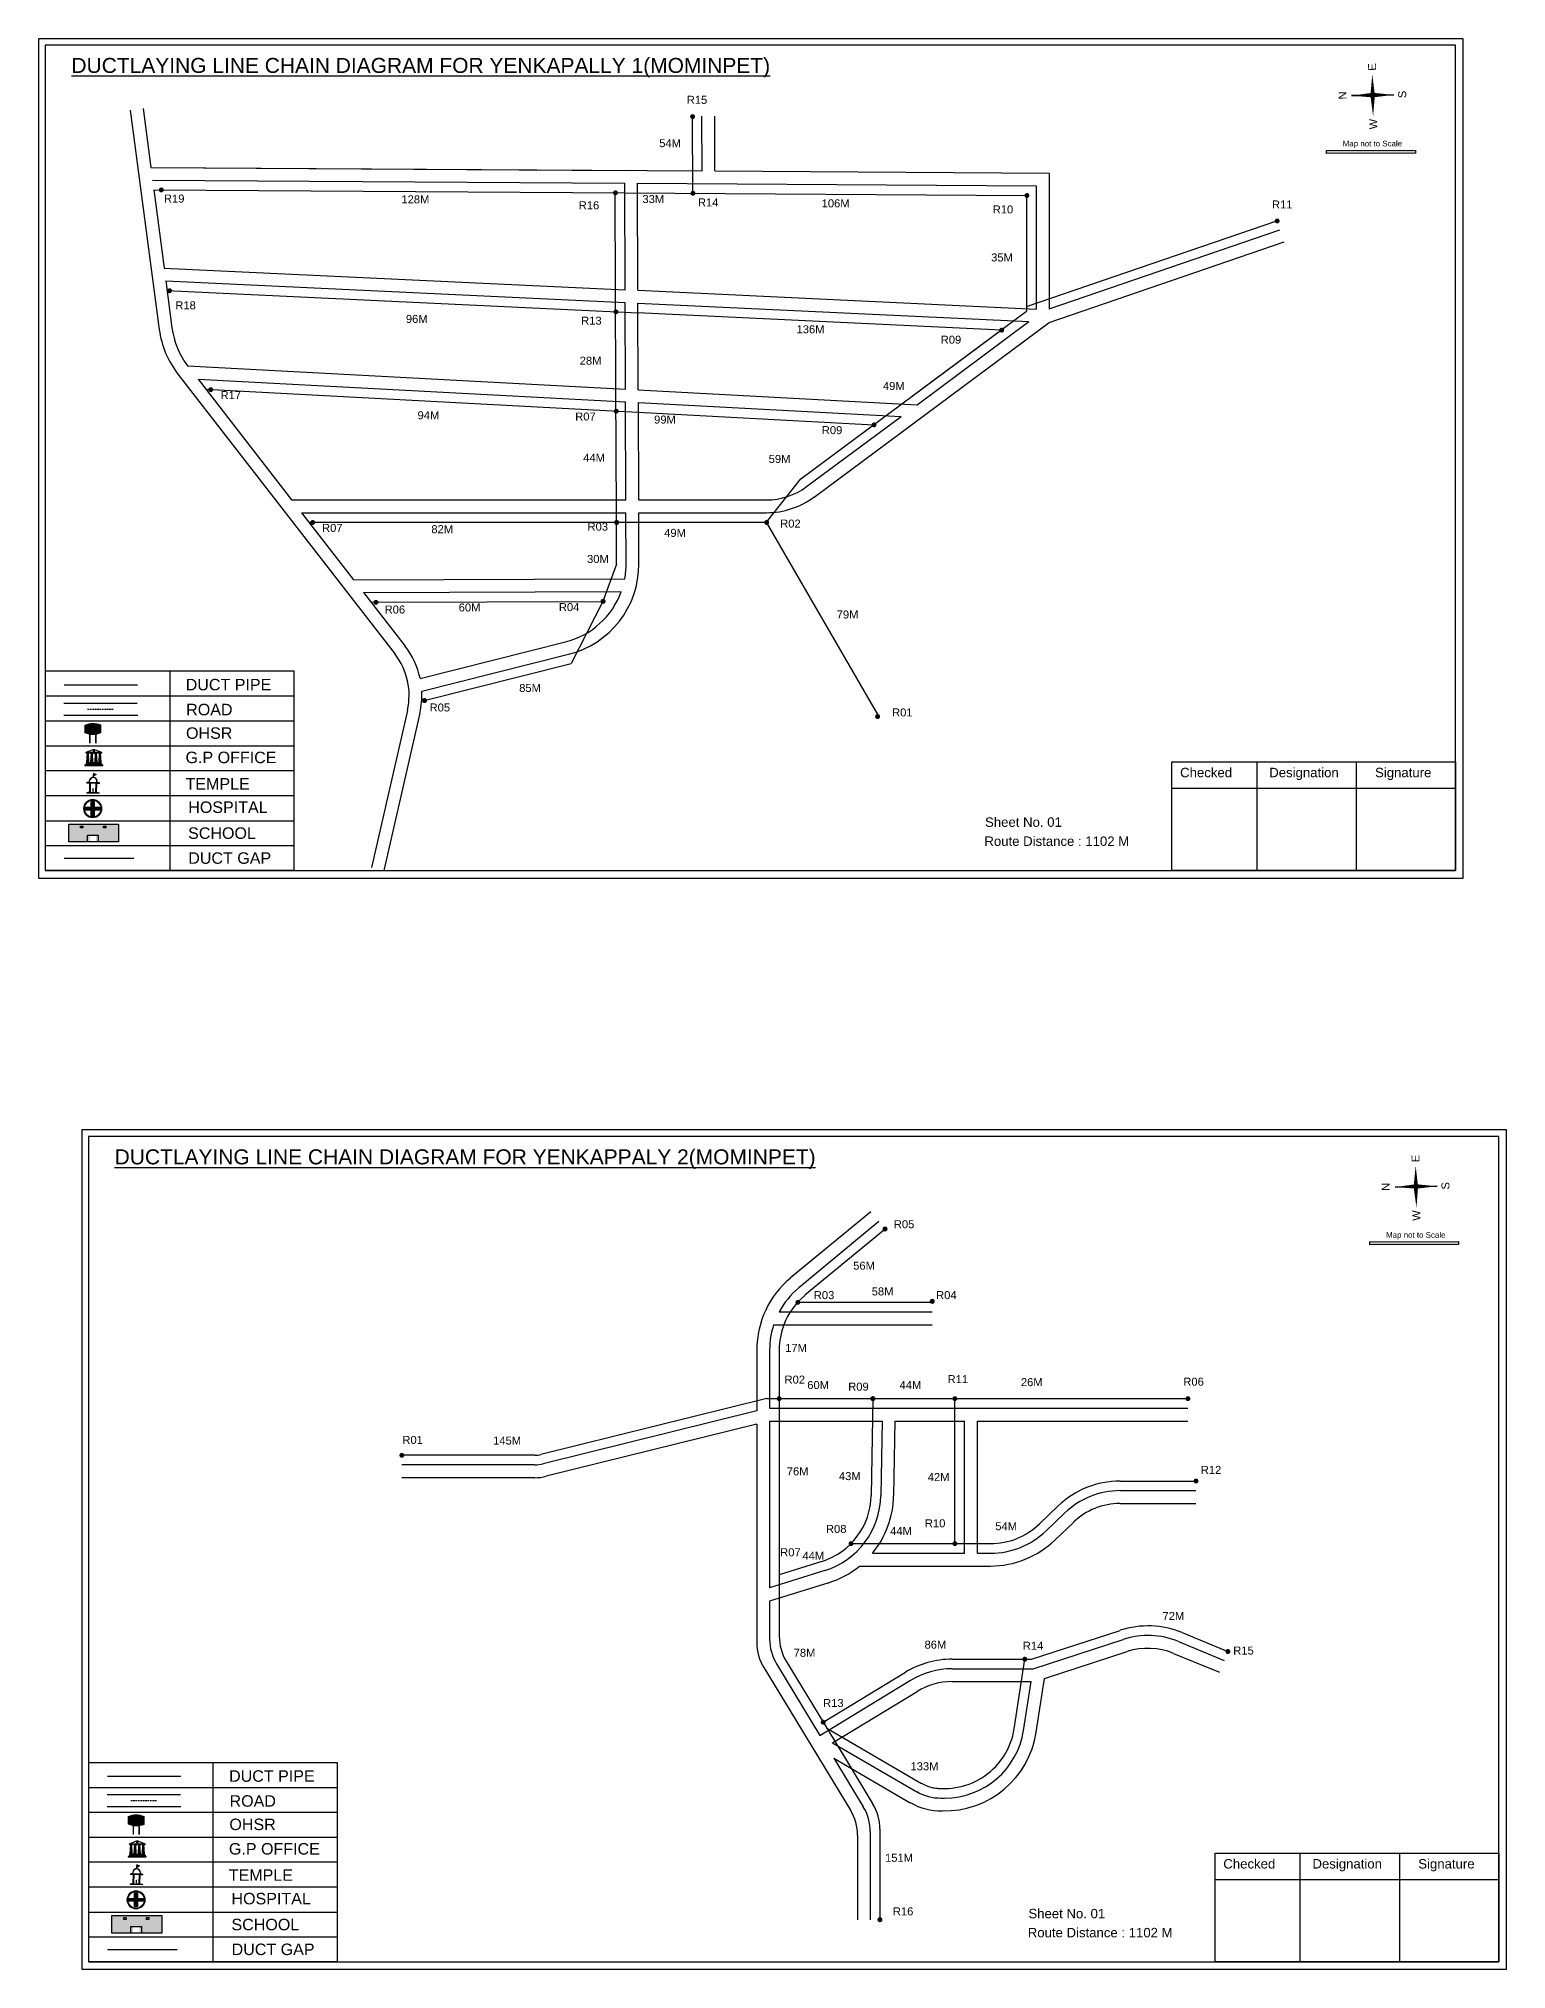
# Model space of a CAD drawing. Header units: inches. Extents: x 1316 to 4752, y 533 to 3817.
# Drawn here: x 1405 to 2322, y 2610 to 3817 of the extents above; entities that cross this region are included whole.
import ezdxf

# ---------------------------------------------------------------- set-up
doc = ezdxf.new("R2010")
doc.units = ezdxf.units.IN
doc.header["$MEASUREMENT"] = 0
doc.linetypes.add('DASHEDX2', pattern=[1.5, 1, -0.5])
for name, color, linetype in [('LANDMARK', 7, 'Continuous'), ('OHT', 7, 'Continuous'), ('pipe', 5, 'Continuous')]:
    doc.layers.add(name, color=color, linetype=linetype)
doc.styles.get("Standard").update_dxf_attribs({"font": 'arial.ttf'})

# ---------------------------------------------------------------- blocks, each defined once
blk = doc.blocks.new('OHT')
at = {"linetype": 'Continuous', "lineweight": 0, "true_color": 0x0ffffc}
blk.add_hatch(color=4, dxfattribs=at).paths.add_polyline_path([(0.012, 1), (0, 1, 0.101323), (-0.4, 0.916), (-0.4, 0.525, 0.194075), (0.399, 0.521), (0.399, 0.921, 0.097877)])
at = {"color": 4, "linetype": 'Continuous', "lineweight": 0, "true_color": 0x0ffffc, "flags": 128}
for points in [[(-0.4, 0.525), (-0.4, 0.916)], [(0.399, 0.521), (0.399, 0.921)]]:
    blk.add_lwpolyline(points, dxfattribs=at)
at = {"color": 4, "linetype": 'Continuous', "lineweight": 0, "true_color": 0x0ffffc, "const_width": 0.075, "flags": 128}
for points in [[(-0.15, 0), (-0.15, 0.475)], [(0.15, 0), (0.15, 0.473)]]:
    blk.add_lwpolyline(points, dxfattribs=at)
at = {"color": 4, "linetype": 'Continuous', "lineweight": 0, "true_color": 0x0ffffc}
for centre, radius, start, end in [((0.006, -0.019), 1.019, 67.31091, 113.47108), ((0.004, 1.513), 1.068, 247.76824, 291.70073)]:
    blk.add_arc(centre, radius, start, end, dxfattribs=at)
blk = doc.blocks.new('Government_Office')
at = {"linetype": 'Continuous', "lineweight": 0, "true_color": 0xff0000}
for points in [[(-0.5, 0.05), (0.5, 0.05), (0.5, 0), (-0.5, 0)], [(-0.45, 0.08), (-0.45, 0.12), (0.45, 0.12), (0.45, 0.08)], [(-0.4, 0.14), (-0.4, 0.18), (0.4, 0.18), (0.4, 0.14)]]:
    blk.add_hatch(color=1, dxfattribs=at).paths.add_polyline_path(points)
h = blk.add_hatch(color=1, dxfattribs=at)
h.paths.add_polyline_path([(0.44, 0.72), (0.45, 0.75), (0, 0.93), (-0.45, 0.75), (-0.44, 0.72)])
h.paths.add_polyline_path([(0.36, 0.75), (-0.36, 0.75), (0, 0.9)], flags=16)
h.paths.add_polyline_path([(0, 0.78, -1), (0, 0.87, -1)], flags=0)
h = blk.add_hatch(color=1, dxfattribs=at)
edge = h.paths.add_edge_path()
edge.add_line((-0.27, 0.2), (-0.3, 0.68))
edge.add_line((-0.3, 0.68), (-0.29, 0.68))
edge.add_arc((-0.28, 0.69), 0.0176, 225.304, 441.5659)
edge.add_line((-0.28, 0.7), (-0.39, 0.7))
edge.add_arc((-0.39, 0.69), 0.0176, 98.4341, 314.696)
edge.add_line((-0.38, 0.68), (-0.37, 0.68))
edge.add_line((-0.37, 0.68), (-0.4, 0.2))
edge.add_line((-0.4, 0.2), (-0.27, 0.2))
h = blk.add_hatch(color=1, dxfattribs=at)
edge = h.paths.add_edge_path()
edge.add_line((-0.05, 0.2), (-0.07, 0.68))
edge.add_line((-0.07, 0.68), (-0.07, 0.68))
edge.add_arc((-0.05, 0.69), 0.0176, 225.304, 441.5659)
edge.add_line((-0.05, 0.7), (-0.17, 0.7))
edge.add_arc((-0.17, 0.69), 0.0176, 98.4341, 314.696)
edge.add_line((-0.16, 0.68), (-0.15, 0.68))
edge.add_line((-0.15, 0.68), (-0.18, 0.2))
edge.add_line((-0.18, 0.2), (-0.05, 0.2))
h = blk.add_hatch(color=1, dxfattribs=at)
edge = h.paths.add_edge_path()
edge.add_arc((0, 0.83), 0.0467, 90, 270)
edge.add_arc((0, 0.83), 0.0467, 270, 450)
h = blk.add_hatch(color=1, dxfattribs=at)
edge = h.paths.add_edge_path()
edge.add_line((0.18, 0.2), (0.15, 0.68))
edge.add_line((0.15, 0.68), (0.16, 0.68))
edge.add_arc((0.17, 0.69), 0.0176, 225.304, 441.5659)
edge.add_line((0.17, 0.7), (0.05, 0.7))
edge.add_arc((0.05, 0.69), 0.0176, 98.4341, 314.696)
edge.add_line((0.07, 0.68), (0.07, 0.68))
edge.add_line((0.07, 0.68), (0.05, 0.2))
edge.add_line((0.05, 0.2), (0.18, 0.2))
h = blk.add_hatch(color=1, dxfattribs=at)
edge = h.paths.add_edge_path()
edge.add_line((0.4, 0.2), (0.37, 0.68))
edge.add_line((0.37, 0.68), (0.38, 0.68))
edge.add_arc((0.39, 0.69), 0.0176, 225.304, 441.5659)
edge.add_line((0.4, 0.7), (0.28, 0.7))
edge.add_arc((0.28, 0.69), 0.0176, 98.4341, 314.696)
edge.add_line((0.29, 0.68), (0.3, 0.68))
edge.add_line((0.3, 0.68), (0.27, 0.2))
edge.add_line((0.27, 0.2), (0.4, 0.2))
at = {"color": 1, "linetype": 'Continuous', "lineweight": 0, "true_color": 0xff0000, "flags": 128}
for points in [[(-0.5, 0.05), (0.5, 0.05), (0.5, 0), (-0.5, 0)], [(-0.45, 0.75), (-0.44, 0.72), (0.44, 0.72), (0.45, 0.75), (0, 0.93)], [(-0.45, 0.08), (-0.45, 0.12), (0.45, 0.12), (0.45, 0.08)], [(-0.4, 0.14), (-0.4, 0.18), (0.4, 0.18), (0.4, 0.14)], [(-0.36, 0.75), (0.36, 0.75), (0, 0.9)]]:
    blk.add_lwpolyline(points, close=True, dxfattribs=at)
for points in [[(-0.27, 0.2), (-0.3, 0.68), (-0.29, 0.68, 1.379694), (-0.28, 0.7), (-0.39, 0.7, 1.379694), (-0.38, 0.68), (-0.37, 0.68), (-0.4, 0.2)], [(-0.05, 0.2), (-0.07, 0.68), (-0.07, 0.68, 1.379694), (-0.05, 0.7), (-0.17, 0.7, 1.379694), (-0.16, 0.68), (-0.15, 0.68), (-0.18, 0.2)], [(0, 0.87, 1), (0, 0.78, 1)], [(0.18, 0.2), (0.15, 0.68), (0.16, 0.68, 1.379694), (0.17, 0.7), (0.05, 0.7, 1.379694), (0.07, 0.68), (0.07, 0.68), (0.05, 0.2)], [(0.4, 0.2), (0.37, 0.68), (0.38, 0.68, 1.379694), (0.4, 0.7), (0.28, 0.7, 1.379694), (0.29, 0.68), (0.3, 0.68), (0.27, 0.2)]]:
    blk.add_lwpolyline(points, format="xyb", close=True, dxfattribs=at)
blk = doc.blocks.new('Temple')
at = {"linetype": 'Continuous', "lineweight": 0, "true_color": 0xe66000}
blk.add_hatch(color=32, dxfattribs=at).paths.add_polyline_path([(-0.006, 1), (0.147, 0.931), (0, 0.85)])
at = {"linetype": 'Continuous', "lineweight": 0, "true_color": 0xff0000}
h = blk.add_hatch(color=1, dxfattribs=at)
edge = h.paths.add_edge_path()
edge.add_line((0.175, 0.49), (0.225, 0.49))
edge.add_line((0.225, 0.49), (0.225, 0.497))
edge.add_line((0.225, 0.497), (0.307, 0.497))
edge.add_line((0.307, 0.497), (0.307, 0.533))
edge.add_line((0.307, 0.533), (0.257, 0.533))
edge.add_line((0.257, 0.533), (0.257, 0.54))
edge.add_line((0.257, 0.54), (0.2, 0.54))
edge.add_spline(control_points=[(0.2, 0.54), (0.2, 0.589), (0.19, 0.638), (0.142, 0.743), (0.092, 0.79), (0.027, 0.805), (0.02, 0.806), (0.012, 0.806)], knot_values=[4.712389, 4.712389, 4.712389, 4.712389, 5.278166, 5.278166, 6.117402, 6.117402, 6.223801, 6.223801, 6.223801, 6.223801], degree=3, periodic=0)
edge.add_line((0.012, 0.806), (0.012, 0.79))
edge.add_line((0.012, 0.79), (-0.012, 0.79))
edge.add_line((-0.012, 0.79), (-0.012, 0.806))
edge.add_spline(control_points=[(-0.012, 0.806), (-0.055, 0.802), (-0.096, 0.781), (-0.171, 0.699), (-0.197, 0.628), (-0.2, 0.55), (-0.2, 0.545), (-0.2, 0.54)], knot_values=[6.343965, 6.343965, 6.343965, 6.343965, 6.956638, 6.956638, 7.795874, 7.795874, 7.853982, 7.853982, 7.853982, 7.853982], degree=3, periodic=0)
edge.add_line((-0.2, 0.54), (-0.257, 0.54))
edge.add_line((-0.257, 0.54), (-0.257, 0.533))
edge.add_line((-0.257, 0.533), (-0.307, 0.533))
edge.add_line((-0.307, 0.533), (-0.307, 0.497))
edge.add_line((-0.307, 0.497), (-0.225, 0.497))
edge.add_line((-0.225, 0.497), (-0.225, 0.49))
edge.add_line((-0.225, 0.49), (-0.175, 0.49))
edge.add_line((-0.175, 0.49), (-0.175, 0.07))
edge.add_arc((-0.205, 0.07), 0.03, -90, 0, ccw=False)
edge.add_line((-0.205, 0.04), (-0.257, 0.04))
edge.add_line((-0.257, 0.04), (-0.257, 0.033))
edge.add_line((-0.257, 0.033), (-0.307, 0.033))
edge.add_line((-0.307, 0.033), (-0.307, 0))
edge.add_line((-0.307, 0), (0.307, 0))
edge.add_line((0.307, 0), (0.307, 0.033))
edge.add_line((0.307, 0.033), (0.257, 0.033))
edge.add_line((0.257, 0.033), (0.257, 0.04))
edge.add_line((0.257, 0.04), (0.205, 0.04))
edge.add_arc((0.205, 0.07), 0.03, 180, 270, ccw=False)
edge.add_line((0.175, 0.07), (0.175, 0.49))
h.paths.add_polyline_path([(0.125, 0.07, -0.414214), (0.095, 0.04), (0.05, 0.04), (0.05, 0.033), (-0.05, 0.033), (-0.05, 0.04), (-0.095, 0.04, -0.414214), (-0.125, 0.07), (-0.125, 0.497), (0.125, 0.497)], flags=16)
edge = h.paths.add_edge_path(flags=16)
edge.add_ellipse((0, 0.54), major_axis=(0, 0.242), ratio=0.722808, start_angle=270, end_angle=450, ccw=False)
edge.add_line((0.175, 0.54), (-0.175, 0.54))
h.paths.add_polyline_path([(0.012, 0.23), (0.012, 0.07), (-0.012, 0.07), (-0.012, 0.23)], flags=0)
h = blk.add_hatch(color=1, dxfattribs=at)
edge = h.paths.add_edge_path()
edge.add_line((0.012, 0.857), (0, 0.85))
edge.add_line((0, 0.85), (-0.003, 0.925))
edge.add_line((-0.003, 0.925), (-0.012, 0.925))
edge.add_line((-0.012, 0.925), (-0.012, 0.806))
edge.add_spline(control_points=[(-0.012, 0.806), (-0.004, 0.807), (0.004, 0.807), (0.012, 0.806)], knot_values=[6.223801, 6.223801, 6.223801, 6.223801, 6.343965, 6.343965, 6.343965, 6.343965], degree=3, periodic=0)
edge.add_line((0.012, 0.806), (0.012, 0.857))
h = blk.add_hatch(color=1, dxfattribs=at)
edge = h.paths.add_edge_path()
edge.add_line((0.012, 0.79), (0.012, 0.806))
edge.add_spline(control_points=[(0.012, 0.806), (0.004, 0.807), (-0.004, 0.807), (-0.012, 0.806)], knot_values=[6.223801, 6.223801, 6.223801, 6.223801, 6.343965, 6.343965, 6.343965, 6.343965], degree=3, periodic=0)
edge.add_line((-0.012, 0.806), (-0.012, 0.79))
edge.add_line((-0.012, 0.79), (0.012, 0.79))
at = {"color": 32, "linetype": 'Continuous', "lineweight": 0, "true_color": 0xe66000, "flags": 128}
blk.add_lwpolyline([(-0.006, 1), (0.147, 0.931), (0, 0.85), (-0.006, 1)], dxfattribs=at)
at = {"color": 1, "linetype": 'Continuous', "lineweight": 0, "true_color": 0xff0000, "flags": 128}
blk.add_lwpolyline([(0.2, 0.54), (0.257, 0.54), (0.257, 0.533), (0.307, 0.533), (0.307, 0.497), (0.225, 0.497), (0.225, 0.49), (0.175, 0.49), (0.175, 0.07, 0.414214), (0.205, 0.04), (0.257, 0.04), (0.257, 0.033), (0.307, 0.033), (0.307, 0), (-0.307, 0), (-0.307, 0.033), (-0.257, 0.033), (-0.257, 0.04), (-0.205, 0.04, 0.414214), (-0.175, 0.07), (-0.175, 0.49), (-0.225, 0.49), (-0.225, 0.497), (-0.307, 0.497), (-0.307, 0.533), (-0.257, 0.533), (-0.257, 0.54), (-0.2, 0.54)], format="xyb", dxfattribs=at)
blk.add_lwpolyline([(-0.175, 0.54), (0.175, 0.54)], dxfattribs=at)
blk.add_lwpolyline([(0.125, 0.497), (0.125, 0.07, -0.414214), (0.095, 0.04), (0.05, 0.04), (0.05, 0.033), (-0.05, 0.033), (-0.05, 0.04), (-0.095, 0.04, -0.414214), (-0.125, 0.07), (-0.125, 0.497)], format="xyb", close=True, dxfattribs=at)
for points in [[(0.012, 0.925), (-0.012, 0.925), (-0.012, 0.79), (0.012, 0.79)], [(0.012, 0.23), (-0.012, 0.23), (-0.012, 0.07), (0.012, 0.07)]]:
    blk.add_lwpolyline(points, close=True, dxfattribs=at)
at = {"color": 1, "linetype": 'Continuous', "lineweight": 0, "true_color": 0xff0000}
blk.add_ellipse((0, 0.54), major_axis=(0, 0.242), ratio=0.722808, start_param=4.712389, end_param=7.853982, dxfattribs=at)
blk.add_open_spline([(0.2, 0.54), (0.2, 0.589), (0.19, 0.638), (0.142, 0.743), (0.092, 0.79), (-0.023, 0.816), (-0.085, 0.794), (-0.171, 0.699), (-0.197, 0.628), (-0.2, 0.55), (-0.2, 0.545), (-0.2, 0.54)], degree=3, knots=[4.712389, 4.712389, 4.712389, 4.712389, 5.278166, 5.278166, 6.117402, 6.117402, 6.956638, 6.956638, 7.795874, 7.795874, 7.853982, 7.853982, 7.853982, 7.853982], dxfattribs=at)
blk = doc.blocks.new('*U5')
at = {"color": 0, "linetype": 'DASHEDX2', "transparency": 16777216}
blk.add_line((-8.2, 0), (8, 0), dxfattribs=at)
blk = doc.blocks.new('Hospital')
at = {"linetype": 'Continuous', "lineweight": 0, "true_color": 0x000000}
h = blk.add_hatch(color=18, dxfattribs=at)
h.paths.add_polyline_path([(-0.5, 0, 1), (0.5, 0, 1)])
h.paths.add_polyline_path([(0.45, 0, -1), (-0.45, 0, -1)], flags=16)
at = {"linetype": 'Continuous', "true_color": 0xff0000}
blk.add_hatch(color=1, dxfattribs=at).paths.add_polyline_path([(-0.39, 0.08), (-0.08, 0.08), (-0.08, 0.39), (0.08, 0.39), (0.08, 0.08), (0.39, 0.08), (0.39, -0.08), (0.08, -0.08), (0.08, -0.39), (-0.08, -0.39), (-0.08, -0.08), (-0.39, -0.08)])
at = {"color": 1, "linetype": 'Continuous', "true_color": 0xff0000, "flags": 128}
blk.add_lwpolyline([(-0.39, 0.08), (-0.08, 0.08), (-0.08, 0.39), (0.08, 0.39), (0.08, 0.08), (0.39, 0.08), (0.39, -0.08), (0.08, -0.08), (0.08, -0.39), (-0.08, -0.39), (-0.08, -0.08), (-0.39, -0.08)], close=True, dxfattribs=at)
at = {"color": 18, "linetype": 'Continuous', "lineweight": 0, "true_color": 0x000000}
for radius in [0.5, 0.446]:
    blk.add_circle((0, 0), radius, dxfattribs=at)
blk = doc.blocks.new('*U6')
at = {"color": 0, "linetype": 'DASHEDX2', "transparency": 16777216}
blk.add_line((-8.2, 0), (8, 0), dxfattribs=at)

msp = doc.modelspace()

# ---------------------------------------------------------------- hatches: boundary and pattern name
at = {"ltscale": 0.5}
h = msp.add_hatch(color=5, dxfattribs=at)
h.dxf.hatch_style = 1
h.paths.add_polyline_path([(1814.8, 3768.2, 1), (1811.7, 3768.2, 1)])
at = {"true_color": 0x0093dd}
h = msp.add_hatch(color=142, dxfattribs=at)
h.dxf.hatch_style = 1
h.paths.add_polyline_path([(2209.4, 3747.1), (2209.4, 3745.2), (2264.9, 3745.3), (2264.9, 3747.2)])
at = {"ltscale": 0.5}
h = msp.add_hatch(color=5, dxfattribs=at)
h.dxf.hatch_style = 1
h.paths.add_polyline_path([(1482.8, 3722.4, 1), (1479.7, 3722.4, 1)])
h = msp.add_hatch(color=5, dxfattribs=at)
h.dxf.hatch_style = 1
h.paths.add_polyline_path([(1766.6, 3720.6, 1), (1763.5, 3720.6, 1)])
h = msp.add_hatch(color=5, dxfattribs=at)
h.dxf.hatch_style = 1
h.paths.add_polyline_path([(1815, 3720.3, 1), (1811.9, 3720.3, 1)])
h = msp.add_hatch(color=5, dxfattribs=at)
h.dxf.hatch_style = 1
h.paths.add_polyline_path([(2023.7, 3718.9, 1), (2020.6, 3718.9, 1)])
h = msp.add_hatch(color=5, dxfattribs=at)
h.dxf.hatch_style = 1
h.paths.add_polyline_path([(2180.1, 3703, 1), (2177, 3703, 1)])
h = msp.add_hatch(color=5, dxfattribs=at)
h.dxf.hatch_style = 1
h.paths.add_polyline_path([(1488, 3659.4, 1), (1484.9, 3659.4, 1)])
h = msp.add_hatch(color=5, dxfattribs=at)
h.dxf.hatch_style = 1
h.paths.add_polyline_path([(1766.9, 3646.2, 1), (1763.8, 3646.2, 1)])
h = msp.add_hatch(color=5, dxfattribs=at)
h.dxf.hatch_style = 1
h.paths.add_polyline_path([(2008, 3634.8, 1), (2004.9, 3634.8, 1)])
h = msp.add_hatch(color=5, dxfattribs=at)
h.dxf.hatch_style = 1
h.paths.add_polyline_path([(1513.7, 3597.6, 1), (1510.6, 3597.6, 1)])
h = msp.add_hatch(color=5, dxfattribs=at)
h.dxf.hatch_style = 1
h.paths.add_polyline_path([(1767.1, 3584.1, 1), (1764, 3584.1, 1)])
h = msp.add_hatch(color=5, dxfattribs=at)
h.dxf.hatch_style = 1
h.paths.add_polyline_path([(1928.2, 3575.6, 1), (1925.1, 3575.6, 1)])
h = msp.add_hatch(color=5, dxfattribs=at)
h.dxf.hatch_style = 1
h.paths.add_polyline_path([(1577.4, 3514.6, 1), (1574.3, 3514.6, 1)])
h = msp.add_hatch(color=5, dxfattribs=at)
h.dxf.hatch_style = 1
h.paths.add_polyline_path([(1767.4, 3514.6, 1), (1764.2, 3514.6, 1)])
h = msp.add_hatch(color=5, dxfattribs=at)
h.dxf.hatch_style = 1
h.paths.add_polyline_path([(1861.1, 3514.6, 1), (1858, 3514.6, 1)])
h = msp.add_hatch(color=5, dxfattribs=at)
h.dxf.hatch_style = 1
h.paths.add_polyline_path([(1616.9, 3464.7, 1), (1613.8, 3464.7, 1)])
h = msp.add_hatch(color=5, dxfattribs=at)
h.dxf.hatch_style = 1
h.paths.add_polyline_path([(1758.9, 3465.3, 1), (1755.7, 3465.3, 1)])
h = msp.add_hatch(color=5, dxfattribs=at)
h.dxf.hatch_style = 1
h.paths.add_polyline_path([(1647.3, 3403.3, 1), (1644.1, 3403.3, 1)])
h = msp.add_hatch(color=5, dxfattribs=at)
h.dxf.hatch_style = 1
h.paths.add_polyline_path([(1930.4, 3393.3, 1), (1927.3, 3393.3, 1)])
at = {"true_color": 0xc8c92d}
h = msp.add_hatch(color=52, dxfattribs=at)
h.dxf.hatch_style = 1
h.paths.add_polyline_path([(1429.5, 3326.1), (1423.4, 3326.1), (1423.4, 3315), (1429.5, 3315)])
h.paths.add_polyline_path([(1454.4, 3326.1), (1448.2, 3326.1), (1448.2, 3315), (1454.4, 3315)])
at = {"true_color": 0x293189}
h = msp.add_hatch(color=177, dxfattribs=at)
h.dxf.hatch_style = 1
h.paths.add_polyline_path([(1448.2, 3326.1), (1429.5, 3326.1), (1429.5, 3315), (1436.6, 3315), (1436.6, 3318.7), (1440.4, 3318.7), (1440.4, 3315), (1448.2, 3315)])
h.paths.add_polyline_path([(1432.2, 3323.7), (1430.8, 3323.7), (1430.8, 3324.9), (1432.2, 3324.9)], flags=16)
h.paths.add_polyline_path([(1445.1, 3323.7), (1445.1, 3324.9), (1446.5, 3324.9), (1446.5, 3323.7)], flags=16)
at = {"ltscale": 0.5}
h = msp.add_hatch(color=5, dxfattribs=at)
h.dxf.hatch_style = 1
h.paths.add_polyline_path([(1935.1, 3073.1, 1), (1931.9, 3073.1, 1)])
at = {"true_color": 0x0093dd}
h = msp.add_hatch(color=142, dxfattribs=at)
h.dxf.hatch_style = 1
h.paths.add_polyline_path([(2236.4, 3065.1), (2236.4, 3063.2), (2291.9, 3063.4), (2291.9, 3065.2)])
at = {"ltscale": 0.5}
h = msp.add_hatch(color=5, dxfattribs=at)
h.dxf.hatch_style = 1
h.paths.add_polyline_path([(1880.6, 3027.3, 1), (1877.5, 3027.3, 1)])
h = msp.add_hatch(color=5, dxfattribs=at)
h.dxf.hatch_style = 1
h.paths.add_polyline_path([(1964.6, 3027.9, 1), (1961.4, 3027.9, 1)])
h = msp.add_hatch(color=5, dxfattribs=at)
h.dxf.hatch_style = 1
h.paths.add_polyline_path([(1868.9, 2967.1, 1), (1865.8, 2967.1, 1)])
h = msp.add_hatch(color=5, dxfattribs=at)
h.dxf.hatch_style = 1
h.paths.add_polyline_path([(1927.5, 2967.1, 1), (1924.3, 2967.1, 1)])
h = msp.add_hatch(color=5, dxfattribs=at)
h.dxf.hatch_style = 1
h.paths.add_polyline_path([(1978.7, 2967.1, 1), (1975.6, 2967.1, 1)])
h = msp.add_hatch(color=5, dxfattribs=at)
h.dxf.hatch_style = 1
h.paths.add_polyline_path([(2124.3, 2967.1, 1), (2121.2, 2967.1, 1)])
h = msp.add_hatch(color=5, dxfattribs=at)
h.dxf.hatch_style = 1
h.paths.add_polyline_path([(1633.1, 2931.7, 1), (1630, 2931.7, 1)])
h = msp.add_hatch(color=5, dxfattribs=at)
h.dxf.hatch_style = 1
h.paths.add_polyline_path([(2129.4, 2915.6, 1), (2126.3, 2915.6, 1)])
h = msp.add_hatch(color=5, dxfattribs=at)
h.dxf.hatch_style = 1
h.paths.add_polyline_path([(1913.8, 2876.5, 1), (1910.7, 2876.5, 1)])
h = msp.add_hatch(color=5, dxfattribs=at)
h.dxf.hatch_style = 1
h.paths.add_polyline_path([(1978.7, 2876.5, 1), (1975.6, 2876.5, 1)])
h = msp.add_hatch(color=5, dxfattribs=at)
h.dxf.hatch_style = 1
h.paths.add_polyline_path([(2022.4, 2804.3, 1), (2019.3, 2804.3, 1)])
h = msp.add_hatch(color=5, dxfattribs=at)
h.dxf.hatch_style = 1
h.paths.add_polyline_path([(2149.3, 2809.1, 1), (2146.2, 2809.1, 1)])
h = msp.add_hatch(color=5, dxfattribs=at)
h.dxf.hatch_style = 1
h.paths.add_polyline_path([(1896.4, 2764.9, 1), (1893.3, 2764.9, 1)])
at = {"true_color": 0xc8c92d}
h = msp.add_hatch(color=52, dxfattribs=at)
h.dxf.hatch_style = 1
h.paths.add_polyline_path([(1456.6, 2644.1), (1450.4, 2644.1), (1450.4, 2633.1), (1456.6, 2633.1)])
h.paths.add_polyline_path([(1481.5, 2644.1), (1475.3, 2644.1), (1475.3, 2633.1), (1481.5, 2633.1)])
at = {"true_color": 0x293189}
h = msp.add_hatch(color=177, dxfattribs=at)
h.dxf.hatch_style = 1
h.paths.add_polyline_path([(1475.3, 2644.1), (1456.6, 2644.1), (1456.6, 2633.1), (1463.6, 2633.1), (1463.6, 2636.7), (1467.5, 2636.7), (1467.5, 2633.1), (1475.3, 2633.1)])
h.paths.add_polyline_path([(1459.3, 2641.7), (1457.9, 2641.7), (1457.9, 2642.9), (1459.3, 2642.9)], flags=16)
h.paths.add_polyline_path([(1472.1, 2641.7), (1472.1, 2642.9), (1473.5, 2642.9), (1473.5, 2641.7)], flags=16)
at = {"ltscale": 0.5}
h = msp.add_hatch(color=5, dxfattribs=at)
h.dxf.hatch_style = 1
h.paths.add_polyline_path([(1931.9, 2641.5, 1), (1928.7, 2641.5, 1)])

# ---------------------------------------------------------------- linework, layer by layer
for p, q in [((2251.4, 3781.8), (2225.1, 3781.3)), ((2225.1, 3781.3), (2251.4, 3781.8)), ((2251.4, 3781.8), (2225.1, 3781.3)), ((2238.3, 3781.5), (2251.4, 3781.8)), ((1461.9, 3772.2), (1480, 3635.2)), ((1469.9, 3773.2), (1474.7, 3736.5)), ((1819.2, 3734.3), (1819.1, 3768.4)), ((1827.2, 3734.3), (1827.1, 3768.4)), ((1474.7, 3736.5), (1770.8, 3734.6)), ((1474.7, 3736.5), (1819.2, 3734.3)), ((1475.8, 3728.5), (1475.8, 3728.5)), ((1475.8, 3728.5), (1770.9, 3726.6)), ((1827.2, 3734.3), (2036, 3732.9)), ((2036, 3732.9), (2036, 3648)), ((1476.5, 3722.5), (1483, 3673.6)), ((1771.1, 3660), (1770.9, 3726.6)), ((1779.1, 3659.7), (1778.9, 3726.6)), ((1778.9, 3726.6), (2028, 3724.9)), ((2028, 3724.9), (2028, 3647.9)), ((2036, 3648), (2180.3, 3697.4)), ((2036, 3639.5), (2182.9, 3689.9)), ((1483, 3673.6), (1771.1, 3660)), ((1484, 3665.6), (1487.9, 3636.3)), ((1484, 3665.6), (1771.1, 3652)), ((1779.1, 3659.7), (2028, 3647.9)), ((1771.3, 3597.9), (1771.1, 3652)), ((1779.3, 3597.5), (1779.1, 3651.6)), ((1779.1, 3651.6), (2023.4, 3640.1)), ((1889.2, 3530.5), (2036, 3639.5)), ((1953.5, 3588.2), (2023.4, 3640.1)), ((1497.7, 3612.5), (1771.3, 3597.9)), ((1491.6, 3607.3), (1627.3, 3432.3)), ((1504.2, 3604.1), (1562.7, 3528.7)), ((1504.2, 3604.1), (1771.4, 3589.9)), ((1779.3, 3597.5), (1953.5, 3588.2)), ((1771.6, 3528.7), (1771.4, 3589.9)), ((1779.6, 3528.7), (1779.4, 3589.5)), ((1779.4, 3589.5), (1943.5, 3580.8)), ((1884.5, 3537), (1943.5, 3580.8)), ((1562.7, 3528.7), (1771.6, 3528.7)), ((1779.6, 3528.7), (1859.4, 3528.7)), ((1568.9, 3520.7), (1601.4, 3478.8)), ((1568.9, 3520.7), (1771.6, 3520.7)), ((1771.7, 3488.7), (1771.6, 3520.7)), ((1779.7, 3488.7), (1779.6, 3520.7)), ((1779.6, 3520.7), (1859.4, 3520.7)), ((1601.4, 3478.8), (1770.9, 3479.4)), ((1607.6, 3470.8), (1768.7, 3471.4)), ((1607.6, 3470.8), (1633.7, 3437.2)), ((1643, 3417.2), (1733.9, 3440)), ((1644.1, 3409.2), (1735.8, 3432.2)), ((1408.7, 3421.6), (1408.7, 3298.4)), ((1486.5, 3421.6), (1486.5, 3297.1)), ((1564.2, 3406), (1408.7, 3406)), ((1564.2, 3390.5), (1408.7, 3390.5)), ((1420.4, 3401.7), (1466.2, 3401.7)), ((1420.4, 3394.2), (1466.5, 3394.2)), ((1635.1, 3397.2), (1612.6, 3298.9)), ((1642.9, 3395.4), (1620.4, 3297.2)), ((1564.2, 3374.9), (1408.7, 3374.9)), ((1564.2, 3359.4), (1408.7, 3359.4)), ((1564.2, 3343.8), (1408.7, 3343.8)), ((1408.7, 3328.2), (1564.2, 3328.2)), ((1408.7, 3312.7), (1564.2, 3312.7)), ((1408.7, 3298.4), (1408.7, 3297.1)), ((1408.7, 3298.1), (1408.7, 3297.2)), ((1564.2, 3297.1), (1408.7, 3297.1)), ((2278.5, 3099.8), (2252.2, 3099.3)), ((2252.2, 3099.3), (2278.5, 3099.8)), ((2278.5, 3099.8), (2252.2, 3099.3)), ((2265.4, 3099.6), (2278.5, 3099.8)), ((1924.6, 3083.9), (1874.5, 3042.5)), ((1929.7, 3077.7), (1879.6, 3036.3)), ((1867.3, 3021.3), (1963, 3021.3)), ((1863.9, 3013.3), (1963, 3013.3)), ((1853.4, 2997.7), (1853.4, 2959.4)), ((1861.4, 2997.7), (1861.4, 2961.1)), ((1853.4, 2959.4), (1719.9, 2926.4)), ((1861.4, 2961.1), (1958.6, 2961.1)), ((1958.6, 2961.1), (2067.6, 2961.1)), ((2067.6, 2961.1), (2122.7, 2961.1)), ((1853.4, 2951.1), (1721.8, 2918.6)), ((1853.4, 2951.1), (1853.4, 2814.6)), ((1861.4, 2953.1), (1931.7, 2953.1)), ((1861.4, 2953.1), (1861.4, 2848.8)), ((1931.7, 2953.1), (1930.9, 2906.5)), ((1939.7, 2953.1), (1938.9, 2906.4)), ((1939.7, 2953.1), (1983.2, 2953.1)), ((1983.2, 2870.5), (1983.2, 2953.1)), ((1991.2, 2953.1), (2067.6, 2953.1)), ((1991.2, 2870.5), (1991.2, 2953.1)), ((2067.6, 2953.1), (2122.7, 2953.1)), ((1714.6, 2925.7), (1631.6, 2925.7)), ((1714.6, 2917.7), (1631.6, 2917.7)), ((2080.4, 2909.6), (2127.8, 2909.6)), ((2034.1, 2884.5), (2045.6, 2895.6)), ((2080.4, 2901.6), (2127.8, 2901.6)), ((2039.7, 2878.7), (2051.2, 2889.8)), ((1895.9, 2859.7), (1861.4, 2848.8)), ((1917.6, 2862.5), (1999.4, 2862.5)), ((1925.7, 2870.5), (1983.2, 2870.5)), ((1991.2, 2870.5), (1999.4, 2870.5)), ((1898.3, 2852), (1861.4, 2840.5)), ((1861.4, 2840.5), (1861.4, 2816.9)), ((2026, 2798.3), (2082.4, 2816.6)), ((2116.8, 2815.3), (2145.5, 2803.5)), ((1857.7, 2799.1), (1911.9, 2709.9)), ((1865.7, 2801.3), (1892.8, 2756.7)), ((2033.2, 2792.3), (2084.9, 2809)), ((2113.8, 2807.9), (2142.5, 2796.1)), ((1892.8, 2756.7), (1949.4, 2791.1)), ((1975.4, 2798.3), (2026, 2798.3)), ((1975.4, 2790.3), (2024.8, 2790.3)), ((2020.1, 2759.8), (2024.8, 2790.3)), ((2028, 2758.6), (2033.2, 2792.3)), ((1900.7, 2752.1), (1953.6, 2784.2)), ((1900.7, 2752.1), (1953.3, 2721.5)), ((1435.8, 2739.6), (1435.8, 2616.4)), ((1513.5, 2739.6), (1513.5, 2615.2)), ((1901.5, 2742.4), (1919.9, 2712.1)), ((1901.5, 2742.4), (1949.3, 2714.6)), ((1591.3, 2724), (1435.8, 2724)), ((1447.4, 2719.7), (1493.3, 2719.7)), ((1968.4, 2717.5), (1970.7, 2717.5)), ((1591.3, 2708.5), (1435.8, 2708.5)), ((1447.4, 2712.2), (1493.5, 2712.2)), ((1591.3, 2692.9), (1435.8, 2692.9)), ((1916.3, 2694.3), (1916.3, 2641.5)), ((1924.3, 2696.5), (1924.3, 2641.5)), ((1591.3, 2677.4), (1435.8, 2677.4)), ((1591.3, 2661.8), (1435.8, 2661.8)), ((1435.8, 2646.3), (1591.3, 2646.3)), ((1435.8, 2630.7), (1591.3, 2630.7)), ((1435.8, 2616.4), (1435.8, 2615.2)), ((1435.8, 2616.1), (1435.8, 2615.2)), ((1591.3, 2615.2), (1435.8, 2615.2))]:
    msp.add_line(p, q)
at = {"color": 1}
for p, q in [((2225.1, 3781.3), (2238.3, 3781.5)), ((2252.2, 3099.3), (2265.3, 3099.6))]:
    msp.add_line(p, q, dxfattribs=at)
at = {"color": 242, "true_color": 0xcd2027}
for p, q in [((2165.8, 3365), (2165.8, 3297.1)), ((2228, 3365), (2228, 3297.1)), ((2112.8, 3348.5), (2290, 3348.5)), ((2192.8, 2683), (2192.8, 2615.1)), ((2255, 2683), (2255, 2615.1)), ((2139.9, 2666.6), (2317.1, 2666.6))]:
    msp.add_line(p, q, dxfattribs=at)
for points in [[(1404.6, 3816.9), (1404.6, 3292.4), (2294.7, 3292.4), (2294.7, 3816.9)], [(1408.7, 3812.9), (1408.7, 3297.2), (2290, 3297.2), (2290, 3812.9)], [(1454.5, 3326.1), (1454.5, 3315), (1423.4, 3315), (1423.4, 3326.1)], [(1432.2, 3324.9), (1432.2, 3323.7), (1430.8, 3323.7), (1430.8, 3324.9)], [(1445.1, 3323.7), (1445.1, 3324.9), (1446.5, 3324.9), (1446.5, 3323.7)], [(1431.6, 3135), (1431.6, 2610.5), (2321.8, 2610.5), (2321.8, 3135)], [(1435.8, 3130.9), (1435.8, 2615.2), (2317.1, 2615.2), (2317.1, 3130.9)], [(1481.5, 2644.1), (1481.5, 2633.1), (1450.4, 2633.1), (1450.4, 2644.1)], [(1459.3, 2642.9), (1459.3, 2641.7), (1457.9, 2641.7), (1457.9, 2642.9)], [(1472.1, 2641.7), (1472.1, 2642.9), (1473.5, 2642.9), (1473.5, 2641.7)]]:
    msp.add_lwpolyline(points, close=True)
at = {"color": 142, "true_color": 0x0093dd}
for points in [[(2264.9, 3745.3), (2209.4, 3745.2), (2209.4, 3747.1), (2264.9, 3747.2), (2264.9, 3745.3)], [(2291.9, 3063.4), (2236.4, 3063.2), (2236.4, 3065.1), (2291.9, 3065.2), (2291.9, 3063.4)]]:
    msp.add_lwpolyline(points, dxfattribs=at)
for points in [[(1564.2, 3297.1), (1564.2, 3421.6), (1408.7, 3421.6)], [(1435.2, 3315), (1435.2, 3319.1), (1441.8, 3319.1), (1441.8, 3315)], [(1591.3, 2615.2), (1591.3, 2739.6), (1435.8, 2739.6)], [(1462.3, 2633.1), (1462.3, 2637.2), (1468.8, 2637.2), (1468.8, 2633.1)]]:
    msp.add_lwpolyline(points)
at = {"color": 242, "true_color": 0xcd2027}
for points in [[(2290, 3297.1), (2112.8, 3297.1), (2112.8, 3365), (2290, 3365)], [(2317.1, 2615.1), (2139.9, 2615.1), (2139.9, 2683), (2317.1, 2683)]]:
    msp.add_lwpolyline(points, close=True, dxfattribs=at)
for centre, radius, start, end in [((1537.5, 3642.8), 58, 187.5075, 217.7903), ((1537.5, 3642.8), 50, 187.5075, 217.7903), ((1537.5, 3642.8), 50, 187.5075, 217.7903), ((1859.4, 3570.7), 42, 270, 306.5936), ((1859.4, 3570.7), 50, 270, 306.5936), ((1721.7, 3488.5), 58, 284.0622, 0.2074), ((1721.7, 3488.5), 50, 349.5396, 0.2074), ((1721.7, 3488.5), 50, 284.0622, 340.0187), ((1594.1, 3406.6), 42, 347.1368, 37.7903), ((1594.1, 3406.6), 50, 12.2935, 37.7903), ((1594.1, 3406.6), 50, 347.1368, 3.0589), ((1911.4, 2997.7), 58, 129.5441, 180), ((1911.4, 2997.7), 50, 129.5441, 151.8904), ((1911.4, 2997.7), 50, 161.8708, 180), ((1714.6, 2947.7), 22, 270, 283.8916), ((1714.6, 2947.7), 30, 270, 283.8916), ((2080.4, 2859.6), 50, 90, 133.9842), ((1880.9, 2907.4), 50, 287.4062, 359.0625), ((1880.9, 2907.4), 58, 320.4754, 359.0625), ((2080.4, 2859.6), 42, 90, 133.9842), ((1999.4, 2920.5), 50, 270, 313.9842), ((1999.4, 2920.5), 58, 270, 313.9842), ((1880.9, 2907.4), 58, 287.4062, 309.2547), ((1883.4, 2814.6), 30, 180, 211.2758), ((1891.4, 2816.9), 30, 180, 211.2758), ((2097.8, 2769.1), 50, 67.6514, 107.9709), ((2097.8, 2769.1), 42, 67.6514, 107.9709), ((1975.4, 2748.3), 50, 90, 121.2758), ((1975.4, 2748.3), 42, 90, 121.2758), ((1970.7, 2767.5), 58, 268.7559, 351.2455), ((1970.7, 2767.5), 50, 270, 351.2455), ((1968.4, 2747.5), 38, 239.8016, 271.537), ((1968.4, 2747.5), 30, 239.8016, 270), ((1886.3, 2694.3), 30, 0, 31.2758), ((1894.3, 2696.5), 30, 0, 31.2758)]:
    msp.add_arc(centre, radius, start, end)
for points in [[(2239.6, 3781.6), (2236.8, 3781.5), (2238, 3794.7)], [(2239.6, 3781.6), (2236.8, 3781.5), (2238, 3794.7)], [(2239.6, 3781.6), (2236.8, 3781.5), (2238.5, 3768.4)], [(2239.6, 3781.6), (2236.8, 3781.5), (2238.5, 3768.4)], [(2238.3, 3780.2), (2238.3, 3783.1), (2251.4, 3781.8)], [(2238.3, 3780.2), (2238.3, 3783.1), (2251.4, 3781.8)], [(2266.6, 3099.6), (2263.8, 3099.5), (2265.1, 3112.7)], [(2266.6, 3099.6), (2263.8, 3099.5), (2265.1, 3112.7)], [(2265.4, 3098.3), (2265.3, 3101.1), (2278.5, 3099.8)], [(2265.4, 3098.3), (2265.3, 3101.1), (2278.5, 3099.8)], [(2266.6, 3099.6), (2263.8, 3099.5), (2265.6, 3086.4)], [(2266.6, 3099.6), (2263.8, 3099.5), (2265.6, 3086.4)]]:
    msp.add_solid(points)
at = {"color": 1}
for points in [[(2238.3, 3780.2), (2238.3, 3783.1), (2225.1, 3781.3)], [(2238.3, 3780.2), (2238.3, 3783.1), (2225.1, 3781.3)], [(2265.4, 3098.3), (2265.3, 3101.1), (2252.2, 3099.3)], [(2265.4, 3098.3), (2265.3, 3101.1), (2252.2, 3099.3)]]:
    msp.add_solid(points, dxfattribs=at)
at = {"layer": 'OHT', "color": 5}
for p, q in [((1420.5, 3413.1), (1466.4, 3413.1)), ((1447.6, 2731.1), (1493.5, 2731.1))]:
    msp.add_line(p, q, dxfattribs=at)
at = {"layer": 'OHT', "color": 1}
for p, q in [((1420.5, 3304.9), (1464.1, 3304.9)), ((1447.6, 2622.9), (1491.2, 2622.9))]:
    msp.add_line(p, q, dxfattribs=at)
at = {"layer": 'pipe'}
for p, q in [((1813.3, 3720.3), (1813.1, 3768.3)), ((1476.5, 3722.5), (1770.9, 3720.6)), ((1765.1, 3660), (1764.9, 3720.7)), ((1770.9, 3720.6), (2022, 3719)), ((2022, 3719), (2022, 3646.6)), ((2022, 3649.5), (2178.4, 3703.1)), ((1484.8, 3659.5), (1779.2, 3645.6)), ((1765.3, 3597.9), (1765.1, 3660.3)), ((1778.9, 3645.7), (2006.3, 3634.9)), ((1949.9, 3593.1), (2022, 3646.6)), ((1880.9, 3541.8), (2006.3, 3634.9)), ((1509.1, 3597.9), (1771, 3583.9)), ((1765.6, 3520.7), (1765.3, 3598.3)), ((1771.4, 3583.9), (1926.5, 3575.7)), ((1859.4, 3514.7), (1880.9, 3541.8)), ((1573.6, 3514.7), (1771.6, 3514.7)), ((1765.7, 3488.6), (1765.6, 3520.7)), ((1771.6, 3514.7), (1859.4, 3514.7)), ((1929.7, 3393.5), (1859.4, 3514.7)), ((1765.7, 3488.5), (1757.1, 3465.3)), ((1612.2, 3464.8), (1757.1, 3465.3)), ((1757.1, 3465.3), (1737.3, 3426.4)), ((1645.5, 3403.4), (1737.3, 3426.4)), ((1933.5, 3073.1), (1883.4, 3031.7)), ((1878.8, 3027.3), (1963, 3027.3)), ((1867.4, 2997.7), (1867.4, 2953.1)), ((1859.7, 2967.1), (1718.4, 2932.2)), ((1859.7, 2967.1), (1958.6, 2967.1)), ((1925.9, 2967.1), (1924.9, 2906.6)), ((1958.6, 2967.1), (2067.6, 2967.1)), ((1977.2, 2876.5), (1977.2, 2967.1)), ((2067.6, 2967.1), (2122.7, 2967.1)), ((1867.4, 2953.1), (1867.4, 2818.6)), ((1714.6, 2931.7), (1631.6, 2931.7)), ((2080.4, 2915.6), (2127.8, 2915.6)), ((2030, 2888.8), (2041.5, 2899.9)), ((1912.2, 2876.5), (1999.4, 2876.5)), ((1894.1, 2865.4), (1867.4, 2857)), ((2025.1, 2804.3), (2080.5, 2822.3)), ((2119.1, 2820.9), (2147.8, 2809.1)), ((1871.7, 2803), (1912.4, 2736.1)), ((1975.4, 2804.3), (2025.1, 2804.3)), ((2014.1, 2760.8), (2020.9, 2804.3)), ((1894.9, 2764.9), (1946.3, 2796.2)), ((1897.2, 2761.1), (1956.3, 2726.7)), ((1906.7, 2745.5), (1925.9, 2713.8)), ((1930.3, 2698.2), (1930.3, 2641.5))]:
    msp.add_line(p, q, dxfattribs=at)
for centre, radius, start, end in [((1911.4, 2997.7), 44, 129.5441, 159.2929), ((1911.4, 2997.7), 44, 159.2929, 180), ((1714.6, 2947.7), 16, 270, 283.8916), ((2080.4, 2859.6), 56, 90, 133.9842), ((1880.9, 2907.4), 44, 287.4062, 359.0625), ((1999.4, 2920.5), 44, 270, 313.9842), ((2097.8, 2769.1), 56, 67.6514, 107.9709), ((1897.4, 2818.6), 30, 180, 211.2758), ((1975.4, 2748.3), 56, 90, 121.2758), ((1970.7, 2767.5), 44, 258.7077, 351.2455), ((1968.4, 2747.5), 24, 239.8016, 270), ((1900.3, 2698.2), 30, 0, 31.2758)]:
    msp.add_arc(centre, radius, start, end, dxfattribs=at)

# ---------------------------------------------------------------- block references
at = {"linetype": 'DASHEDX2'}
for name, p in [('*U5', (1443.4, 3398)), ('*U6', (1470.4, 2716))]:
    msp.add_blockref(name, p, dxfattribs=at)
at = {"layer": 'LANDMARK'}
for name, p, xscale, yscale, zscale in [('Government_Office', (1439.1, 3362.5), 11.32114773247135, 11.32114773247135, 11.32114773247135), ('Hospital', (1438.4, 3335.8), 11.41772014427468, 11.41772014427468, 11.41772014427468), ('Government_Office', (1466.2, 2680.5), 11.32114773247135, 11.32114773247135, 11.32114773247135), ('Hospital', (1465.5, 2653.9), 11.41772014427468, 11.41772014427468, 11.41772014427468)]:
    msp.add_blockref(name, p, dxfattribs=dict(at, xscale=xscale, yscale=yscale, zscale=zscale))
at = {"layer": 'LANDMARK', "xscale": 12.62452535729322, "yscale": 12.62452535729322, "zscale": 12.62452535729322, "rotation": 358.3713438591284}
for p in [(1438.5, 3345.4), (1465.6, 2663.4)]:
    msp.add_blockref('Temple', p, dxfattribs=at)
at = {"layer": 'OHT', "xscale": 12.45189723782068, "yscale": 12.45189723782068, "zscale": 12.45189723782068}
for p in [(1438.5, 3376.6), (1465.6, 2694.6)]:
    msp.add_blockref('OHT', p, dxfattribs=at)

# ---------------------------------------------------------------- texts
at = {"color": 242, "true_color": 0xcd2027}
for s, p in [('%%UDUCTLAYING LINE CHAIN DIAGRAM FOR YENKAPALLY 1(MOMINPET)', (1425.1, 3795.5)), ('%%UDUCTLAYING LINE CHAIN DIAGRAM FOR YENKAPPALY 2(MOMINPET)', (1452.1, 3113.5))]:
    msp.add_text(s, height=9.375, dxfattribs=at).set_placement(p)
for s, p in [('E', (2240.4, 3796.9)), ('N', (2221.9, 3779)), ('S', (2259.2, 3779.8)), ('W', (2241.1, 3760.3)), ('E', (2267.5, 3114.9)), ('N', (2248.9, 3097)), ('S', (2286.2, 3097.8)), ('W', (2268.1, 3078.3))]:
    msp.add_text(s, height=4.95, rotation=91.0063).set_placement(p)
for s, height, p in [('R15', 5, (1809.6, 3776.2)), ('54M', 5, (1792.4, 3749.1)), ('Map not to Scale', 3.542, (2219.5, 3749.6)), ('R19', 5, (1482.9, 3714.5)), ('128M', 5, (1631.3, 3714)), ('33M', 5, (1781.9, 3714.2)), ('R14', 5, (1816.6, 3712.1)), ('106M', 5, (1893.9, 3711.5)), ('R16', 5, (1742.1, 3710.3)), ('R10', 5, (2000.8, 3707.7)), ('R11', 5, (2175.3, 3710.8)), ('35M', 5, (1999.8, 3677.7)), ('R18', 5, (1490, 3647.8)), ('96M', 5, (1634.1, 3639.3)), ('R13', 5, (1743.6, 3638.2)), ('136M', 5, (1878.2, 3632.8)), ('R09', 5, (1968.3, 3626.3)), ('28M', 5, (1742.7, 3613.2)), ('R17', 5, (1518.3, 3591.7)), ('49M', 5, (1932.2, 3597.4)), ('94M', 5, (1641.4, 3579.1)), ('R07', 5, (1739.9, 3578.3)), ('99M', 5, (1789.2, 3576.4)), ('R09', 5, (1894, 3569.8)), ('44M', 5, (1744.9, 3552.5)), ('59M', 5, (1860.8, 3551.8)), ('R07', 5, (1581.7, 3508.7)), ('82M', 5, (1650, 3507.9)), ('R03', 5, (1747.6, 3509.5)), ('R02', 5, (1868, 3511.4)), ('49M', 5, (1795.5, 3505.6)), ('30M', 5, (1747.3, 3489.3)), ('R06', 5, (1620.8, 3457.7)), ('60M', 5, (1667.1, 3459)), ('R04', 5, (1729.7, 3459.2)), ('79M', 5, (1903.3, 3454.6)), ('DUCT PIPE', 7.18, (1496.5, 3409.7)), ('85M', 5, (1704.9, 3408.7)), ('ROAD ', 7.18, (1496.8, 3394.1)), ('R05', 5, (1648.9, 3396.5)), ('R01', 5, (1937.9, 3393.4)), ('OHSR', 7.18, (1496.7, 3379.4)), ('G.P OFFICE', 7.18, (1496.4, 3364.2)), ('TEMPLE', 7.18, (1496.4, 3347.7)), ('Checked', 5.89, (2117.9, 3355.4)), ('Designation', 5.886, (2173.6, 3355.4)), ('Signature', 5.89, (2239.7, 3355.4)), ('HOSPITAL', 7.18, (1498.1, 3333.1)), ('Sheet No. 01', 5.886, (1996, 3324.4)), ('SCHOOL', 7.18, (1498, 3316.9)), ('Route Distance : 1102 M', 5.886, (1995.6, 3312.5)), ('DUCT GAP', 7.18, (1498.1, 3301.3)), ('R05', 5, (1939, 3073.6)), ('Map not to Scale', 3.542, (2246.6, 3067.6)), ('56M', 5, (1913.6, 3047.7)), ('R03', 5, (1889, 3029.3)), ('58M', 5, (1925.2, 3031.6)), ('R04', 5, (1965.4, 3029.3)), ('17M', 5, (1871.1, 2996.3)), ('R02', 5, (1870.7, 2976.5)), ('R11', 5, (1972.6, 2976.8)), ('26M', 5, (2018.4, 2974.9)), ('R06', 5, (2119.9, 2975.2)), ('60M', 5, (1884.9, 2973.1)), ('R09', 5, (1910.5, 2972.1)), ('44M', 5, (1942.6, 2973.1)), ('R01', 5, (1631.9, 2938.8)), ('145M', 5, (1688.6, 2938.4)), ('76M', 5, (1872.1, 2919.2)), ('43M', 5, (1904.7, 2916.2)), ('42M', 5, (1960.2, 2915.6)), ('R12', 5, (2130.8, 2920.1)), ('R08', 5, (1896.6, 2883.2)), ('44M', 5, (1936.7, 2881.9)), ('R10', 5, (1958.4, 2886.7)), ('54M', 5, (2002.4, 2884.9)), ('R07', 5, (1868, 2868.6)), ('44M', 5, (1881.9, 2866.4)), ('72M', 5, (2106.9, 2828.8)), ('86M', 5, (1958.2, 2810.9)), ('R14', 5, (2019.6, 2810.2)), ('R15', 5, (2151.1, 2807.2)), ('78M', 5, (1876.4, 2805.8)), ('R13', 5, (1894.8, 2774.4)), ('133M', 5, (1949.4, 2734.9)), ('DUCT PIPE', 7.18, (1523.6, 2727.7)), ('ROAD ', 7.18, (1523.9, 2712.1)), ('OHSR', 7.18, (1523.8, 2697.5)), ('G.P OFFICE', 7.18, (1523.5, 2682.2)), ('151M', 5, (1933.5, 2677.7)), ('Checked', 5.89, (2144.9, 2673.5)), ('Designation', 5.886, (2200.6, 2673.5)), ('Signature', 5.89, (2266.7, 2673.5)), ('TEMPLE', 7.18, (1523.4, 2665.8)), ('HOSPITAL', 7.18, (1525.1, 2651.1)), ('R16', 5, (1938.4, 2644.2)), ('Sheet No. 01', 5.886, (2023.1, 2642.4)), ('SCHOOL', 7.18, (1525.1, 2634.9)), ('Route Distance : 1102 M', 5.886, (2022.7, 2630.5)), ('DUCT GAP', 7.18, (1525.2, 2619.4))]:
    msp.add_text(s, height=height).set_placement(p)

doc.saveas('drawing.dxf')
